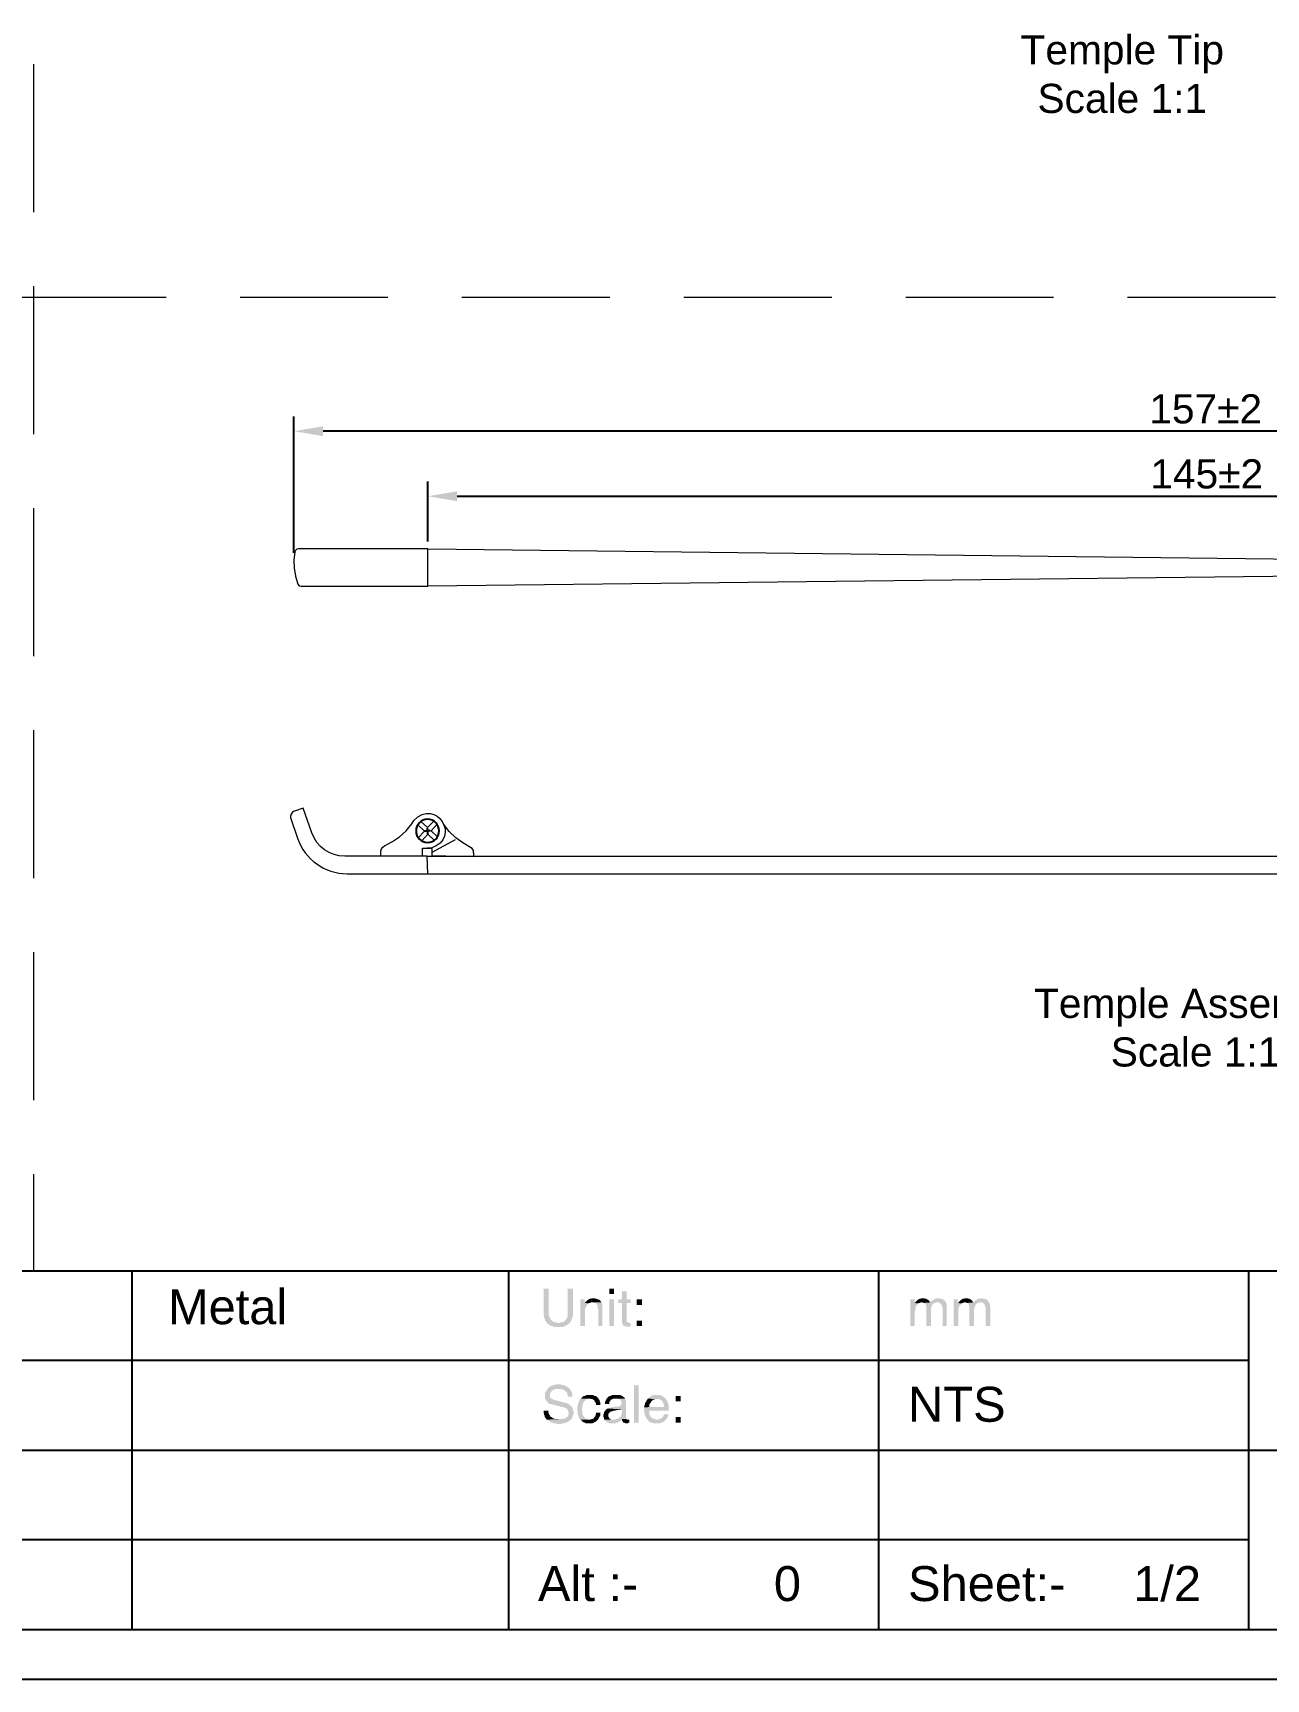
# Model space of a CAD drawing. Header units: millimetres. Extents: x 1399 to 2555, y 1196 to 1555.
# Drawn here: x 2346.1 to 2452, y 1257.6 to 1398.8 of the extents above; entities that cross this region are included whole.
import ezdxf

# ---------------------------------------------------------------- set-up
doc = ezdxf.new("R2010")
doc.units = ezdxf.units.MM
doc.linetypes.add('CENTER2', pattern=[28.575, 19.05, -3.175, 3.175, -3.175])
doc.linetypes.add('HIDDEN', pattern=[9.525, 6.35, -3.175])
for name, color, linetype in [('Center Line', 2, 'CENTER2'), ('Dimension', 3, 'Continuous'), ('Text', 4, 'Continuous')]:
    doc.layers.add(name, color=color, linetype=linetype)
doc.styles.get("Standard").update_dxf_attribs({"font": 'arial.ttf'})
doc.styles.add('样式 1', font='romant.shx')
doc.dimstyles.new('ISO-25$0', dxfattribs={"dimtxt": 2.5, "dimasz": 2.5, "dimexe": 0.5, "dimexo": 1, "dimgap": 1, "dimtad": 0, "dimtih": 1, "dimtoh": 1, "dimdec": 1, "dimzin": 10, "dimdsep": 46, "dimlunit": 6, "dimtxsty": '样式 1', "dimcen": 0, "dimclrd": 256, "dimclre": 256, "dimclrt": 7, "dimazin": 0, "dimtfac": 1, "dimtdec": 1, "dimtofl": 0, "dimtmove": 0, "dimatfit": 0, "dimfxl": 1, "dimtolj": 1, "dimtzin": 10, "dimarcsym": 0})

# ---------------------------------------------------------------- blocks, each defined once
blk = doc.blocks.new('gqqgq')
at = {"color": 7, "lineweight": 13}
for points in [[(538.95, 7.71), (538.61, 7.71), (538.67, 4.14), (539.31, 4.14)], [(538.95, 7.71), (539.14, 7.69), (539.31, 7.59), (539.41, 7.44), (539.79, 6.78), (540.24, 6.17), (540.77, 5.62), (541.38, 5.15)], [(538.99, 4.14), (540.09, 6.15)], [(540.01, 4.34), (540.53, 3.78), (539.97, 3.25)], [(540.83, 4.05), (540.31, 4.62)], [(541.4, 4.58), (540.83, 4.05)], [(541.67, 4.28), (541.11, 3.75)], [(538.67, 3.33), (538.65, -0.25), (539.09, -0.25)], [(538.67, 3.33), (539.33, 3.33), (539.33, 3.73), (539.31, 4.14)], [(539.35, 4.07), (539.33, 3.73)], [(540.81, 3.48), (540.24, 2.95)], [(541.33, 2.91), (540.81, 3.48)], [(541.63, 3.19), (541.11, 3.75)], [(539.54, 0.05), (539.9, 0.73), (540.32, 1.34), (540.83, 1.91), (541.42, 2.4), (541.72, 2.57)], [(539.09, -0.25), (539.28, -0.21), (539.43, -0.1), (539.54, 0.05)]]:
    blk.add_lwpolyline(points, dxfattribs=at)
blk.add_circle((540.82, 3.76), 0.996)
blk.add_open_spline([(541.72, 2.57), (543.74, 4.47), (540.21, 6.7), (539.35, 4.07)], degree=3, dxfattribs=at)
at = {"layer": 'Center Line'}
for points in [[(540.82, 3.52), (540.82, 3.76), (540.58, 3.76)], [(540.82, 4.01), (540.82, 3.76), (541.06, 3.76)]]:
    blk.add_lwpolyline(points, dxfattribs=at)
blk = doc.blocks.new('*D143')
at = {"layer": 'Defpoints', "color": 0, "transparency": 16777216}
for p in [(2525.05, 1359.08), (2380, 1354.55), (2525.05, 1354.81)]:
    blk.add_point(p, dxfattribs=at)
at = {"layer": 'Dimension', "color": 0, "lineweight": -2, "transparency": 16777216}
for p, q in [((2380, 1355.18), (2380, 1360.33)), ((2525.05, 1355.44), (2525.05, 1360.33)), ((2382.5, 1359.08), (2522.55, 1359.08))]:
    blk.add_line(p, q, dxfattribs=at)
at = {"layer": 'Dimension', "color": 0, "transparency": 16777216}
for points in [[(2382.5, 1359.5), (2382.5, 1358.66), (2380, 1359.08)], [(2522.55, 1359.5), (2522.55, 1358.66), (2525.05, 1359.08)]]:
    blk.add_solid(points, dxfattribs=at)
at = {"layer": 'Dimension', "color": 0, "transparency": 16777216, "insert": (2446.87, 1360.98), "char_height": 2.5, "attachment_point": 5}
blk.add_mtext('145±2', dxfattribs=at)
blk = doc.blocks.new('*D187')
at = {"layer": 'Defpoints', "color": 0, "transparency": 16777216}
for p in [(2368.5, 1364.66), (2368.5, 1353.6), (2525.05, 1354.81)]:
    blk.add_point(p, dxfattribs=at)
at = {"layer": 'Dimension', "color": 0, "lineweight": -2, "transparency": 16777216}
for p, q in [((2368.5, 1354.22), (2368.5, 1365.91)), ((2525.05, 1355.44), (2525.05, 1365.91)), ((2522.55, 1364.66), (2371, 1364.66))]:
    blk.add_line(p, q, dxfattribs=at)
at = {"layer": 'Dimension', "color": 0, "transparency": 16777216}
for points in [[(2371, 1365.08), (2371, 1364.24), (2368.5, 1364.66)], [(2522.55, 1365.08), (2522.55, 1364.24), (2525.05, 1364.66)]]:
    blk.add_solid(points, dxfattribs=at)
at = {"layer": 'Dimension', "color": 0, "transparency": 16777216, "insert": (2446.78, 1366.56), "char_height": 2.5, "attachment_point": 5}
blk.add_mtext('157±2', dxfattribs=at)

msp = doc.modelspace()

# ---------------------------------------------------------------- hatches: boundary and pattern name
at = {"transparency": 33554559}
for points in [[(2390.38362, 1291.0578), (2389.9323, 1291.0578), (2389.9323, 1288.84632), (2389.97743, 1288.75606), (2389.97743, 1288.57553), (2390.02256, 1288.48527), (2390.06769, 1288.395), (2390.06769, 1288.30474), (2390.11283, 1288.2596), (2390.15796, 1288.21447), (2390.20309, 1288.12421), (2391.196, 1288.12421), (2391.10573, 1288.12421), (2391.01547, 1288.16934), (2390.83494, 1288.16934), (2390.78981, 1288.21447), (2390.69954, 1288.2596), (2390.65441, 1288.30474), (2390.60928, 1288.34987), (2390.56415, 1288.395), (2390.51902, 1288.44013), (2390.47388, 1288.5304), (2390.47388, 1288.57553), (2390.42875, 1288.66579), (2390.38362, 1288.75606), (2390.38362, 1289.02685)], [(2392.4597, 1291.0578), (2392.00838, 1291.0578), (2392.00838, 1289.02685), (2392.00838, 1288.71093), (2391.96325, 1288.62066), (2391.96325, 1288.57553), (2391.91811, 1288.48527), (2391.87298, 1288.44013), (2391.82785, 1288.34987), (2391.78272, 1288.30474), (2391.69245, 1288.2596), (2391.64732, 1288.21447), (2391.55706, 1288.21447), (2391.46679, 1288.16934), (2391.37653, 1288.16934), (2391.28626, 1288.12421), (2390.20309, 1288.12421), (2390.24822, 1288.07908), (2390.29336, 1288.03394), (2390.38362, 1287.98881), (2390.42875, 1287.94368), (2390.51902, 1287.89855), (2390.56415, 1287.85342), (2390.65441, 1287.85342), (2390.74468, 1287.80828), (2390.83494, 1287.80828), (2390.92521, 1287.76315), (2391.55706, 1287.76315), (2391.64732, 1287.80828), (2391.73758, 1287.85342), (2391.78272, 1287.85342), (2391.87298, 1287.89855), (2391.91811, 1287.94368), (2392.00838, 1287.98881), (2392.05351, 1288.03394), (2392.14377, 1288.07908), (2392.14377, 1288.12421), (2392.23404, 1288.16934), (2392.27917, 1288.2596), (2392.3243, 1288.30474), (2392.3243, 1288.395), (2392.36944, 1288.48527), (2392.41457, 1288.5304), (2392.41457, 1288.62066), (2392.4597, 1288.71093), (2392.4597, 1289.02685)], [(2393.45261, 1290.15516), (2393.09155, 1290.15516), (2393.09155, 1287.85342), (2393.49774, 1287.85342), (2393.49774, 1289.07198), (2393.49774, 1289.29764), (2393.54287, 1289.38791), (2393.54287, 1289.47817), (2393.588, 1289.52331), (2393.63314, 1289.61357), (2393.67827, 1289.6587), (2393.67827, 1289.6587), (2393.7234, 1289.74897), (2393.76853, 1289.7941), (2393.45261, 1289.83923)], [(2394.17472, 1290.24542), (2394.08446, 1290.24542), (2393.99419, 1290.20029), (2393.90393, 1290.20029), (2393.81366, 1290.15516), (2393.76853, 1290.11002), (2393.67827, 1290.06489), (2393.63314, 1290.01976), (2393.54287, 1289.9295), (2393.45261, 1289.83923), (2393.76853, 1289.7941), (2393.8588, 1289.83923), (2393.94906, 1289.83923), (2393.99419, 1289.88436), (2394.89684, 1289.88436), (2394.8517, 1289.97463), (2394.80657, 1290.01976), (2394.76144, 1290.06489), (2394.71631, 1290.11002), (2394.62604, 1290.15516), (2394.53578, 1290.15516), (2394.49065, 1290.20029), (2394.40038, 1290.20029), (2394.31012, 1290.24542)], [(2395.98001, 1290.60648), (2395.98001, 1291.0578), (2395.57382, 1291.0578), (2395.57382, 1290.60648)], [(2395.98001, 1287.85342), (2395.98001, 1290.15516), (2395.57382, 1290.15516), (2395.57382, 1287.85342)], [(2397.06318, 1290.83214), (2396.65699, 1290.83214), (2396.65699, 1290.15516), (2396.34107, 1290.15516), (2396.34107, 1289.83923), (2396.65699, 1289.83923), (2396.65699, 1288.12421), (2396.70212, 1288.03394), (2396.74726, 1287.98881), (2396.74726, 1287.94368), (2396.79239, 1287.89855), (2396.83752, 1287.85342), (2396.92778, 1287.85342), (2397.01805, 1287.80828), (2397.28884, 1287.80828), (2397.42424, 1287.85342), (2397.42424, 1288.12421), (2397.28884, 1288.12421), (2397.19858, 1288.16934), (2397.10831, 1288.16934), (2397.06318, 1288.21447), (2397.06318, 1289.83923), (2397.42424, 1289.83923), (2397.42424, 1290.15516), (2397.06318, 1290.15516)], [(2398.37201, 1289.6587), (2398.37201, 1290.15516), (2397.92069, 1290.15516), (2397.92069, 1289.6587)], [(2421.79561, 1290.15516), (2421.43455, 1290.15516), (2421.43455, 1287.85342), (2421.79561, 1287.85342), (2421.79561, 1289.07198), (2421.84074, 1289.16225), (2421.84074, 1289.34278), (2421.88588, 1289.43304), (2421.88588, 1289.52331), (2421.93101, 1289.61357), (2421.97614, 1289.6587), (2422.02127, 1289.70383), (2422.11154, 1289.7941), (2421.79561, 1289.83923)], [(2422.51773, 1290.24542), (2422.38233, 1290.24542), (2422.29207, 1290.20029), (2422.24693, 1290.20029), (2422.15667, 1290.15516), (2422.0664, 1290.11002), (2422.02127, 1290.06489), (2421.93101, 1289.97463), (2421.88588, 1289.9295), (2421.79561, 1289.83923), (2422.11154, 1289.7941), (2422.15667, 1289.83923), (2422.24693, 1289.83923), (2422.3372, 1289.88436), (2422.42746, 1289.88436), (2423.10444, 1289.9295), (2423.05931, 1289.97463), (2423.01418, 1290.06489), (2422.96905, 1290.06489), (2422.92392, 1290.11002), (2422.83365, 1290.15516), (2422.78852, 1290.20029), (2422.69826, 1290.20029), (2422.60799, 1290.24542)], [(2423.78143, 1290.24542), (2423.69116, 1290.24542), (2423.64603, 1290.20029), (2423.55577, 1290.20029), (2423.4655, 1290.15516), (2423.42037, 1290.11002), (2423.33011, 1290.06489), (2423.23984, 1290.01976), (2423.19471, 1289.9295), (2423.14958, 1289.88436), (2422.56286, 1289.83923), (2422.65312, 1289.83923), (2422.69826, 1289.74897), (2422.69826, 1289.74897), (2422.74339, 1289.70383), (2422.78852, 1289.61357), (2422.78852, 1287.85342), (2423.19471, 1287.85342), (2423.19471, 1289.38791), (2423.23984, 1289.47817), (2423.23984, 1289.56844), (2423.28497, 1289.61357), (2423.33011, 1289.70383), (2423.37524, 1289.70383), (2423.42037, 1289.7941), (2423.51063, 1289.83923), (2423.55577, 1289.83923), (2423.64603, 1289.88436), (2423.7363, 1289.88436), (2424.45841, 1289.9295), (2424.41328, 1289.97463), (2424.36815, 1290.01976), (2424.36815, 1290.06489), (2424.27788, 1290.11002), (2424.23275, 1290.15516), (2424.14248, 1290.15516), (2424.09735, 1290.20029), (2424.00709, 1290.20029), (2423.91682, 1290.24542)], [(2425.49645, 1290.15516), (2425.13539, 1290.15516), (2425.13539, 1287.85342), (2425.54158, 1287.85342), (2425.54158, 1289.34278), (2425.58671, 1289.43304), (2425.63185, 1289.52331), (2425.63185, 1289.61357), (2425.67698, 1289.6587), (2425.76724, 1289.70383), (2425.81237, 1289.7941), (2425.49645, 1289.83923)], [(2426.21856, 1290.24542), (2426.08317, 1290.24542), (2426.03804, 1290.20029), (2425.94777, 1290.20029), (2425.85751, 1290.15516), (2425.81237, 1290.11002), (2425.72211, 1290.06489), (2425.63185, 1289.97463), (2425.58671, 1289.9295), (2425.49645, 1289.83923), (2425.81237, 1289.7941), (2425.90264, 1289.83923), (2425.94777, 1289.83923), (2426.03804, 1289.88436), (2426.1283, 1289.88436), (2426.80528, 1289.9295), (2426.76015, 1289.97463), (2426.71502, 1290.06489), (2426.71502, 1290.06489), (2426.62475, 1290.11002), (2426.57962, 1290.15516), (2426.48936, 1290.20029), (2426.39909, 1290.20029), (2426.30883, 1290.24542)], [(2427.5274, 1290.24542), (2427.43713, 1290.24542), (2427.34687, 1290.20029), (2427.2566, 1290.20029), (2427.16634, 1290.15516), (2427.12121, 1290.11002), (2427.03094, 1290.06489), (2426.98581, 1290.01976), (2426.89555, 1289.9295), (2426.85041, 1289.88436), (2426.2637, 1289.83923), (2426.35396, 1289.83923), (2426.39909, 1289.74897), (2426.39909, 1289.74897), (2426.44423, 1289.70383), (2426.48936, 1289.61357), (2426.48936, 1287.85342), (2426.89555, 1287.85342), (2426.89555, 1289.29764), (2426.94068, 1289.38791), (2426.94068, 1289.47817), (2426.98581, 1289.56844), (2427.03094, 1289.61357), (2427.03094, 1289.70383), (2427.07608, 1289.70383), (2427.12121, 1289.7941), (2427.21147, 1289.83923), (2427.30174, 1289.83923), (2427.34687, 1289.88436), (2427.43713, 1289.88436), (2428.15925, 1289.9295), (2428.11412, 1289.97463), (2428.06898, 1290.01976), (2428.06898, 1290.06489), (2428.02385, 1290.11002), (2427.93359, 1290.15516), (2427.88845, 1290.15516), (2427.79819, 1290.20029), (2427.70793, 1290.20029), (2427.61766, 1290.24542)], [(2394.89684, 1289.88436), (2394.08446, 1289.88436), (2394.17472, 1289.88436), (2394.26499, 1289.83923), (2394.35525, 1289.83923), (2394.44552, 1289.7941), (2394.49065, 1289.74897), (2394.49065, 1289.70383), (2394.53578, 1289.6587), (2394.58091, 1289.61357), (2394.58091, 1289.38791), (2394.62604, 1289.29764), (2394.62604, 1287.85342), (2394.9871, 1287.85342), (2394.9871, 1289.6587), (2394.94197, 1289.74897), (2394.94197, 1289.83923)], [(2423.10444, 1289.9295), (2422.42746, 1289.88436), (2422.47259, 1289.88436), (2422.56286, 1289.83923), (2423.14958, 1289.88436)], [(2424.45841, 1289.9295), (2423.7363, 1289.88436), (2423.87169, 1289.88436), (2423.91682, 1289.83923), (2424.00709, 1289.7941), (2424.05222, 1289.74897), (2424.09735, 1289.70383), (2424.14248, 1289.61357), (2424.14248, 1289.52331), (2424.18762, 1289.43304), (2424.18762, 1287.85342), (2424.54867, 1287.85342), (2424.54867, 1289.47817), (2424.54867, 1289.6587), (2424.50354, 1289.74897), (2424.50354, 1289.83923)], [(2426.80528, 1289.9295), (2426.1283, 1289.88436), (2426.17343, 1289.88436), (2426.2637, 1289.83923), (2426.85041, 1289.88436)], [(2428.15925, 1289.9295), (2427.43713, 1289.88436), (2427.57253, 1289.88436), (2427.66279, 1289.83923), (2427.70793, 1289.7941), (2427.75306, 1289.74897), (2427.79819, 1289.70383), (2427.84332, 1289.61357), (2427.84332, 1289.52331), (2427.88845, 1289.43304), (2427.88845, 1287.85342), (2428.29464, 1287.85342), (2428.29464, 1289.47817), (2428.29464, 1289.47817), (2428.24951, 1289.56844), (2428.24951, 1289.74897), (2428.20438, 1289.83923)], [(2398.37201, 1287.85342), (2398.37201, 1288.30474), (2397.92069, 1288.30474), (2397.92069, 1287.85342)], [(2390.29336, 1282.48269), (2390.24822, 1282.43755), (2390.20309, 1282.34729), (2390.15796, 1282.25703), (2390.11283, 1282.21189), (2390.06769, 1282.12163), (2390.06769, 1281.62518), (2390.11283, 1281.53491), (2390.15796, 1281.48978), (2390.20309, 1281.39951), (2390.24822, 1281.35438), (2390.24822, 1281.30925), (2390.33849, 1281.26412), (2390.38362, 1281.21899), (2390.47388, 1281.17385), (2390.56415, 1281.17385), (2390.65441, 1281.12872), (2390.74468, 1281.08359), (2390.83494, 1281.08359), (2391.37653, 1280.94819), (2391.46679, 1280.90306), (2391.60219, 1280.90306), (2391.69245, 1280.85793), (2391.78272, 1280.8128), (2391.82785, 1280.8128), (2391.91811, 1280.76766), (2391.96325, 1280.72253), (2391.96325, 1280.72253), (2392.00838, 1280.63227), (2392.05351, 1280.58714), (2392.05351, 1280.49687), (2392.09864, 1280.40661), (2392.09864, 1280.31634), (2392.05351, 1280.27121), (2392.05351, 1280.18095), (2392.00838, 1280.09068), (2391.91811, 1280.04555), (2391.87298, 1280.00042), (2391.87298, 1280.00042), (2391.78272, 1279.95528), (2391.73758, 1279.91015), (2391.64732, 1279.91015), (2391.55706, 1279.86502), (2391.28626, 1279.86502), (2390.20309, 1279.81989), (2390.29336, 1279.77476), (2390.33849, 1279.72962), (2390.42875, 1279.68449), (2390.47388, 1279.63936), (2390.56415, 1279.59423), (2390.60928, 1279.5491), (2390.69954, 1279.5491), (2390.78981, 1279.50396), (2390.97034, 1279.50396), (2391.0606, 1279.45883), (2391.46679, 1279.45883), (2391.55706, 1279.50396), (2391.73758, 1279.50396), (2391.78272, 1279.5491), (2391.87298, 1279.5491), (2391.96325, 1279.59423), (2392.00838, 1279.63936), (2392.09864, 1279.68449), (2392.14377, 1279.72962), (2392.18891, 1279.72962), (2392.23404, 1279.77476), (2392.27917, 1279.86502), (2392.36944, 1279.91015), (2392.41457, 1280.00042), (2392.41457, 1280.04555), (2392.4597, 1280.13581), (2392.4597, 1280.22608), (2392.50483, 1280.31634), (2392.50483, 1280.542), (2392.4597, 1280.63227), (2392.4597, 1280.72253), (2392.41457, 1280.8128), (2392.36944, 1280.85793), (2392.36944, 1280.94819), (2392.27917, 1280.99332), (2392.27917, 1280.99332), (2392.23404, 1281.03846), (2392.18891, 1281.08359), (2392.09864, 1281.12872), (2392.05351, 1281.17385), (2391.96325, 1281.21899), (2391.87298, 1281.26412), (2391.78272, 1281.26412), (2391.64732, 1281.30925), (2391.10573, 1281.44465), (2391.10573, 1281.44465), (2390.97034, 1281.48978), (2390.88007, 1281.48978), (2390.78981, 1281.53491), (2390.69954, 1281.58004), (2390.65441, 1281.58004), (2390.60928, 1281.62518), (2390.56415, 1281.67031), (2390.51902, 1281.71544), (2390.47388, 1281.8057), (2390.47388, 1282.03136), (2390.51902, 1282.12163), (2390.56415, 1282.21189), (2390.60928, 1282.25703), (2390.65441, 1282.30216), (2390.69954, 1282.34729), (2390.74468, 1282.39242), (2390.83494, 1282.39242), (2390.92521, 1282.43755), (2391.196, 1282.43755)], [(2391.196, 1282.84374), (2390.97034, 1282.84374), (2390.88007, 1282.79861), (2390.78981, 1282.79861), (2390.69954, 1282.75348), (2390.65441, 1282.75348), (2390.56415, 1282.70835), (2390.51902, 1282.66322), (2390.42875, 1282.61808), (2390.38362, 1282.57295), (2390.33849, 1282.52782), (2390.29336, 1282.48269), (2391.196, 1282.43755), (2391.46679, 1282.43755), (2391.55706, 1282.39242), (2391.64732, 1282.39242), (2391.69245, 1282.34729), (2391.78272, 1282.30216), (2391.78272, 1282.25703), (2391.87298, 1282.21189), (2391.91811, 1282.16676), (2391.96325, 1282.0765), (2391.96325, 1281.98623), (2392.00838, 1281.89597), (2392.00838, 1281.8057), (2392.41457, 1281.8057), (2392.41457, 1281.98623), (2392.36944, 1282.0765), (2392.36944, 1282.16676), (2392.3243, 1282.25703), (2392.27917, 1282.30216), (2392.23404, 1282.39242), (2392.18891, 1282.43755), (2392.14377, 1282.52782), (2392.05351, 1282.57295), (2392.05351, 1282.57295), (2391.96325, 1282.66322), (2391.91811, 1282.66322), (2391.82785, 1282.70835), (2391.73758, 1282.75348), (2391.69245, 1282.79861), (2391.51192, 1282.79861), (2391.42166, 1282.84374), (2391.3314, 1282.84374)], [(2393.13668, 1281.62518), (2393.04642, 1281.53491), (2393.00129, 1281.48978), (2393.00129, 1281.39951), (2392.95615, 1281.35438), (2392.91102, 1281.26412), (2392.91102, 1281.17385), (2392.86589, 1281.08359), (2392.86589, 1280.99332), (2392.82076, 1280.90306), (2392.82076, 1280.542), (2392.86589, 1280.45174), (2392.86589, 1280.27121), (2392.91102, 1280.18095), (2392.95615, 1280.09068), (2392.95615, 1280.00042), (2393.00129, 1279.95528), (2393.04642, 1279.86502), (2393.09155, 1279.81989), (2393.8588, 1279.81989), (2393.7234, 1279.81989), (2393.67827, 1279.86502), (2393.588, 1279.91015), (2393.49774, 1279.91015), (2393.45261, 1280.00042), (2393.40748, 1280.04555), (2393.36234, 1280.09068), (2393.31721, 1280.18095), (2393.31721, 1280.22608), (2393.27208, 1280.31634), (2393.27208, 1280.49687), (2393.22695, 1280.63227), (2393.22695, 1280.8128), (2393.27208, 1280.90306), (2393.27208, 1281.08359), (2393.31721, 1281.17385), (2393.31721, 1281.26412), (2393.36234, 1281.30925), (2393.40748, 1281.35438), (2393.40748, 1281.39951), (2393.49774, 1281.44465), (2393.54287, 1281.53491), (2393.63314, 1281.58004), (2393.67827, 1281.58004), (2393.76853, 1281.62518), (2393.8588, 1281.62518)], [(2393.90393, 1281.9411), (2393.63314, 1281.9411), (2393.54287, 1281.89597), (2393.45261, 1281.85084), (2393.36234, 1281.85084), (2393.31721, 1281.8057), (2393.22695, 1281.71544), (2393.18181, 1281.67031), (2393.13668, 1281.62518), (2393.94906, 1281.62518), (2394.03933, 1281.58004), (2394.12959, 1281.58004), (2394.21985, 1281.53491), (2394.26499, 1281.48978), (2394.31012, 1281.39951), (2394.35525, 1281.35438), (2394.40038, 1281.26412), (2394.44552, 1281.17385), (2394.44552, 1281.08359), (2394.80657, 1281.08359), (2394.80657, 1281.30925), (2394.76144, 1281.35438), (2394.76144, 1281.44465), (2394.71631, 1281.53491), (2394.67118, 1281.58004), (2394.62604, 1281.67031), (2394.53578, 1281.71544), (2394.53578, 1281.76057), (2394.49065, 1281.8057), (2394.40038, 1281.85084), (2394.31012, 1281.85084), (2394.26499, 1281.89597), (2394.17472, 1281.9411), (2393.99419, 1281.9411)], [(2396.92778, 1281.62518), (2396.11541, 1281.62518), (2396.29593, 1281.62518), (2396.34107, 1281.58004), (2396.43133, 1281.58004), (2396.52159, 1281.53491), (2396.56673, 1281.48978), (2396.61186, 1281.39951), (2396.61186, 1281.30925), (2396.65699, 1281.21899), (2396.65699, 1281.21899), (2396.61186, 1281.12872), (2396.61186, 1281.08359), (2396.56673, 1281.03846), (2396.47646, 1280.99332), (2396.43133, 1280.99332), (2396.34107, 1280.94819), (2395.84461, 1280.90306), (2395.70922, 1280.85793), (2395.61895, 1280.85793), (2395.52869, 1280.8128), (2395.48356, 1280.8128), (2395.39329, 1280.76766), (2396.65699, 1280.72253), (2396.65699, 1280.40661), (2396.61186, 1280.31634), (2396.61186, 1280.18095), (2396.56673, 1280.09068), (2396.47646, 1280.04555), (2396.43133, 1280.00042), (2396.3862, 1279.95528), (2396.34107, 1279.91015), (2396.2508, 1279.86502), (2396.16054, 1279.86502), (2396.07027, 1279.81989), (2395.16763, 1279.81989), (2395.21276, 1279.72962), (2395.30303, 1279.68449), (2395.34816, 1279.63936), (2395.39329, 1279.59423), (2395.48356, 1279.5491), (2395.57382, 1279.50396), (2396.11541, 1279.50396), (2396.16054, 1279.5491), (2396.2508, 1279.5491), (2396.34107, 1279.59423), (2396.43133, 1279.63936), (2396.47646, 1279.68449), (2396.56673, 1279.77476), (2396.56673, 1279.77476), (2396.65699, 1279.86502), (2397.06318, 1279.86502), (2397.01805, 1279.95528), (2397.01805, 1281.39951), (2396.97292, 1281.48978), (2396.97292, 1281.58004)], [(2396.16054, 1281.9411), (2395.84461, 1281.9411), (2395.75435, 1281.89597), (2395.66408, 1281.85084), (2395.61895, 1281.85084), (2395.52869, 1281.8057), (2395.48356, 1281.76057), (2395.43842, 1281.71544), (2395.39329, 1281.67031), (2395.34816, 1281.62518), (2395.30303, 1281.53491), (2395.25789, 1281.44465), (2395.21276, 1281.35438), (2395.21276, 1281.17385), (2395.57382, 1281.17385), (2395.57382, 1281.30925), (2395.61895, 1281.39951), (2395.66408, 1281.44465), (2395.70922, 1281.53491), (2395.75435, 1281.53491), (2395.84461, 1281.58004), (2395.93488, 1281.62518), (2396.92778, 1281.62518), (2396.88265, 1281.71544), (2396.79239, 1281.76057), (2396.74726, 1281.8057), (2396.70212, 1281.85084), (2396.61186, 1281.89597), (2396.56673, 1281.89597), (2396.47646, 1281.9411), (2396.2508, 1281.9411)], [(2397.69503, 1279.5491), (2397.69503, 1282.75348), (2398.10122, 1282.75348), (2398.10122, 1279.5491)], [(2399.68085, 1281.9411), (2399.45519, 1281.9411), (2399.36492, 1281.89597), (2399.27466, 1281.89597), (2399.18439, 1281.85084), (2399.13926, 1281.8057), (2399.049, 1281.76057), (2399.00386, 1281.71544), (2398.9136, 1281.67031), (2398.86847, 1281.62518), (2399.68085, 1281.58004), (2399.86138, 1281.58004), (2399.95164, 1281.53491), (2399.99677, 1281.48978), (2400.08704, 1281.44465), (2400.13217, 1281.39951), (2400.13217, 1281.39951), (2400.1773, 1281.30925), (2400.22243, 1281.26412), (2400.22243, 1281.17385), (2400.26757, 1281.08359), (2400.26757, 1280.90306), (2399.00386, 1280.90306), (2398.59767, 1280.85793), (2398.59767, 1280.76766), (2398.55254, 1280.6774), (2398.55254, 1280.58714), (2398.59767, 1280.49687), (2398.59767, 1280.31634), (2398.64281, 1280.22608), (2398.64281, 1280.13581), (2398.68794, 1280.09068), (2398.73307, 1280.00042), (2398.7782, 1279.91015), (2398.82334, 1279.86502), (2398.86847, 1279.81989), (2399.68085, 1279.81989), (2399.59058, 1279.81989), (2399.50032, 1279.86502), (2399.41005, 1279.86502), (2399.31979, 1279.91015), (2399.27466, 1279.95528), (2399.18439, 1280.00042), (2399.13926, 1280.04555), (2399.13926, 1280.09068), (2399.09413, 1280.13581), (2399.049, 1280.22608), (2399.049, 1280.27121), (2399.00386, 1280.36147), (2399.00386, 1280.58714), (2400.67375, 1280.58714), (2400.67375, 1281.08359), (2400.62862, 1281.17385), (2400.62862, 1281.26412), (2400.58349, 1281.35438), (2400.53836, 1281.39951), (2400.49323, 1281.48978), (2400.44809, 1281.53491), (2400.40296, 1281.62518), (2400.35783, 1281.67031), (2400.3127, 1281.71544), (2400.22243, 1281.76057), (2400.1773, 1281.8057), (2400.08704, 1281.85084), (2400.0419, 1281.89597), (2399.95164, 1281.89597), (2399.86138, 1281.9411), (2399.77111, 1281.9411)], [(2398.86847, 1281.62518), (2398.86847, 1281.58004), (2398.7782, 1281.48978), (2398.7782, 1281.44465), (2398.73307, 1281.35438), (2398.68794, 1281.30925), (2398.64281, 1281.21899), (2398.64281, 1281.12872), (2398.59767, 1281.03846), (2398.59767, 1280.85793), (2399.00386, 1280.90306), (2399.00386, 1281.08359), (2399.049, 1281.17385), (2399.09413, 1281.21899), (2399.13926, 1281.30925), (2399.18439, 1281.35438), (2399.18439, 1281.39951), (2399.27466, 1281.44465), (2399.31979, 1281.53491), (2399.41005, 1281.53491), (2399.50032, 1281.58004), (2399.68085, 1281.58004)], [(2401.71179, 1281.39951), (2401.71179, 1281.85084), (2401.26047, 1281.85084), (2401.26047, 1281.39951)], [(2390.33849, 1280.58714), (2389.9323, 1280.58714), (2389.9323, 1280.40661), (2389.97743, 1280.31634), (2389.97743, 1280.22608), (2390.02256, 1280.18095), (2390.02256, 1280.09068), (2390.06769, 1280.00042), (2390.11283, 1279.95528), (2390.15796, 1279.86502), (2390.20309, 1279.81989), (2391.28626, 1279.86502), (2390.97034, 1279.86502), (2390.88007, 1279.91015), (2390.78981, 1279.91015), (2390.74468, 1279.95528), (2390.65441, 1280.00042), (2390.60928, 1280.04555), (2390.56415, 1280.04555), (2390.51902, 1280.09068), (2390.47388, 1280.18095), (2390.42875, 1280.22608), (2390.38362, 1280.31634), (2390.38362, 1280.40661), (2390.33849, 1280.49687)], [(2394.80657, 1280.40661), (2394.44552, 1280.40661), (2394.44552, 1280.36147), (2394.40038, 1280.27121), (2394.40038, 1280.18095), (2394.35525, 1280.09068), (2394.31012, 1280.04555), (2394.26499, 1279.95528), (2394.17472, 1279.91015), (2394.12959, 1279.86502), (2394.03933, 1279.86502), (2393.94906, 1279.81989), (2393.09155, 1279.81989), (2393.13668, 1279.77476), (2393.22695, 1279.72962), (2393.27208, 1279.63936), (2393.36234, 1279.59423), (2393.40748, 1279.59423), (2393.49774, 1279.5491), (2393.588, 1279.50396), (2394.12959, 1279.50396), (2394.21985, 1279.5491), (2394.31012, 1279.59423), (2394.40038, 1279.63936), (2394.44552, 1279.68449), (2394.49065, 1279.72962), (2394.53578, 1279.77476), (2394.58091, 1279.81989), (2394.62604, 1279.86502), (2394.67118, 1279.95528), (2394.71631, 1280.04555), (2394.76144, 1280.09068), (2394.80657, 1280.18095), (2394.80657, 1280.27121)], [(2395.39329, 1280.76766), (2395.34816, 1280.72253), (2395.25789, 1280.6774), (2395.25789, 1280.63227), (2395.21276, 1280.58714), (2395.16763, 1280.49687), (2395.1225, 1280.45174), (2395.1225, 1280.36147), (2395.07737, 1280.27121), (2395.07737, 1280.04555), (2395.1225, 1279.95528), (2395.1225, 1279.86502), (2395.16763, 1279.81989), (2395.88974, 1279.81989), (2395.75435, 1279.81989), (2395.66408, 1279.86502), (2395.61895, 1279.91015), (2395.57382, 1279.95528), (2395.52869, 1280.04555), (2395.48356, 1280.13581), (2395.48356, 1280.27121), (2395.52869, 1280.36147), (2395.57382, 1280.40661), (2395.61895, 1280.45174), (2395.66408, 1280.49687), (2395.75435, 1280.542), (2395.84461, 1280.542), (2395.93488, 1280.58714), (2396.02514, 1280.58714), (2396.3862, 1280.6774), (2396.56673, 1280.6774), (2396.65699, 1280.72253)], [(2400.67375, 1280.27121), (2400.26757, 1280.27121), (2400.26757, 1280.22608), (2400.22243, 1280.13581), (2400.1773, 1280.09068), (2400.13217, 1280.00042), (2400.0419, 1279.95528), (2399.99677, 1279.91015), (2399.90651, 1279.86502), (2399.86138, 1279.86502), (2399.77111, 1279.81989), (2398.86847, 1279.81989), (2398.9136, 1279.72962), (2398.95873, 1279.68449), (2399.049, 1279.63936), (2399.09413, 1279.59423), (2399.18439, 1279.5491), (2399.27466, 1279.5491), (2399.36492, 1279.50396), (2399.95164, 1279.50396), (2399.99677, 1279.5491), (2400.08704, 1279.5491), (2400.1773, 1279.59423), (2400.22243, 1279.63936), (2400.3127, 1279.68449), (2400.35783, 1279.72962), (2400.40296, 1279.81989), (2400.49323, 1279.86502), (2400.53836, 1279.95528), (2400.58349, 1280.00042), (2400.58349, 1280.09068), (2400.62862, 1280.18095)], [(2397.06318, 1279.86502), (2396.65699, 1279.86502), (2396.65699, 1279.77476), (2397.15345, 1279.81989), (2397.15345, 1279.81989)], [(2397.28884, 1279.81989), (2397.15345, 1279.81989), (2396.65699, 1279.77476), (2396.70212, 1279.68449), (2396.74726, 1279.63936), (2396.74726, 1279.63936), (2396.79239, 1279.5491), (2396.88265, 1279.5491), (2396.97292, 1279.50396), (2397.15345, 1279.50396), (2397.19858, 1279.5491), (2397.28884, 1279.5491)], [(2401.71179, 1279.5491), (2401.71179, 1280.04555), (2401.26047, 1280.04555), (2401.26047, 1279.5491)]]:
    msp.add_hatch(color=256, dxfattribs=at).paths.add_polyline_path(points)

# ---------------------------------------------------------------- linework, layer by layer
at = {"color": 1, "linetype": 'HIDDEN', "lineweight": 9, "ltscale": 2}
for p, q in [((2346.13424, 1548.5531), (2346.13424, 1292.59229)), ((2154.32411, 1376.16045), (2550.76199, 1376.16045))]:
    msp.add_line(p, q, dxfattribs=at)
at = {"color": 7, "lineweight": 13}
for p, q in [((2380.00284, 1351.35412), (2380.00284, 1354.5523)), ((2380.00284, 1354.5523), (2455.05278, 1353.6819)), ((2455.05278, 1352.22451), (2380.00284, 1351.35412)), ((2379.9507, 1328.18079), (2455.05975, 1328.18079)), ((2380.00982, 1326.68079), (2455.05975, 1326.68079))]:
    msp.add_line(p, q, dxfattribs=at)
msp.add_line((2141.50649, 1261.81215), (2550.76199, 1261.81215))
msp.add_lwpolyline([(2554.80003, 1257.5531), (2554.80003, 1554.5531), (2134.80004, 1554.5531), (2134.80004, 1257.5531)], close=True)
msp.add_lwpolyline([(2369.11631, 1351.35412), (2380.00284, 1351.35412), (2380.00284, 1354.5523), (2368.88333, 1354.5523), (2368.73507, 1354.53112), (2368.62917, 1354.42522), (2368.58681, 1354.29814), (2368.50209, 1353.5992), (2368.52327, 1352.92144), (2368.62917, 1352.2225), (2368.81979, 1351.54474), (2368.94687, 1351.39648)], close=True, dxfattribs=at)
msp.add_lwpolyline([(2380.00982, 1326.6808), (2379.95054, 1328.1847), (2372.86688, 1328.18349, -0.31849622), (2370.03572, 1330.18978), (2369.2947, 1332.30063), (2368.54778, 1332.04943, 0.415585727), (2368.234, 1331.41392), (2368.81034, 1329.7264, 0.320792473), (2373.06883, 1326.6808), (2380.00983, 1326.6808)], format="xyb", dxfattribs=at)
for points in [[(2154.32411, 1292.59229), (2550.76199, 1292.59229)], [(2354.5938, 1292.59229), (2354.5938, 1261.81215)], [(2386.90844, 1292.59229), (2386.90844, 1261.81215)], [(2418.68149, 1292.59229), (2418.68149, 1261.81215)], [(2450.45454, 1292.59229), (2450.45454, 1261.81215)], [(2154.32411, 1284.91982), (2450.45454, 1284.91982)], [(2154.32411, 1277.20222), (2503.39458, 1277.20222)], [(2154.32411, 1269.52975), (2450.45454, 1269.52975)]]:
    msp.add_lwpolyline(points)

# ---------------------------------------------------------------- block references
at = {"color": 3, "xscale": -1, "rotation": 270.0000000000002}
msp.add_blockref('gqqgq', (2376.21776, 789.53166), dxfattribs=at)

# ---------------------------------------------------------------- texts
at = {"width": 34.3482701, "attachment_point": 5}
for s, insert, char_height in [('\\pxql;Metal ', (2374.85821, 1289.48969), 2.9996568), ('\\pxql;NTS', (2438.39847, 1281.11759), 2.999657), ('\\pxql;Alt :-          0', (2406.62542, 1265.72752), 2.9996568), ('\\pxql;Sheet:-     1/2', (2438.39847, 1265.72752), 2.9996568)]:
    msp.add_mtext(s, dxfattribs=dict(at, insert=insert, char_height=char_height))
at = {"layer": 'Text', "char_height": 2.5, "width": 82.8673312, "attachment_point": 5}
for s, insert in [('\\PTemple Tip\\P\\pxqc;Scale 1:1', (2439.61926, 1397.37547)), ('\\PTemple Assembly\\P\\pxqc;Scale 1:1', (2445.91092, 1315.53041))]:
    msp.add_mtext(s, dxfattribs=dict(at, insert=insert))

# ---------------------------------------------------------------- dimensions: what is measured, and where the dimension line sits
at = {"layer": 'Dimension'}
for base, p1, p2, picture, middle in [((2368.50209, 1364.66064), (2525.05278, 1354.81489), (2368.50209, 1353.5992), '*D187', (2446.77743, 1364.66064)), ((2525.05278, 1359.07872), (2380.00284, 1354.5523), (2525.05278, 1354.81489), '*D143', (2446.86501, 1359.07872))]:
    dim = msp.add_linear_dim(base=base, p1=p1, p2=p2, dimstyle='ISO-25$0', override={"dimexe": 1.25, "dimexo": 0.625, "dimgap": 0.625, "dimtad": 1, "dimdec": 0, "dimzin": 8, "dimlunit": 2, "dimpost": '<>', "dimtxsty": 'Standard', "dimcen": 2.5, "dimclrd": 0, "dimclre": 0, "dimclrt": 0, "dimadec": 0, "dimtol": 1, "dimtp": 2, "dimtm": 2, "dimtdec": 2, "dimtofl": 1, "dimatfit": 3, "dimtolj": 0, "dimtzin": 8}, dxfattribs=at)
    dim.commit()
    dim.dimension.update_dxf_attribs({"geometry": picture, "text_midpoint": middle, "dimtype": 160})

doc.saveas('drawing.dxf')
